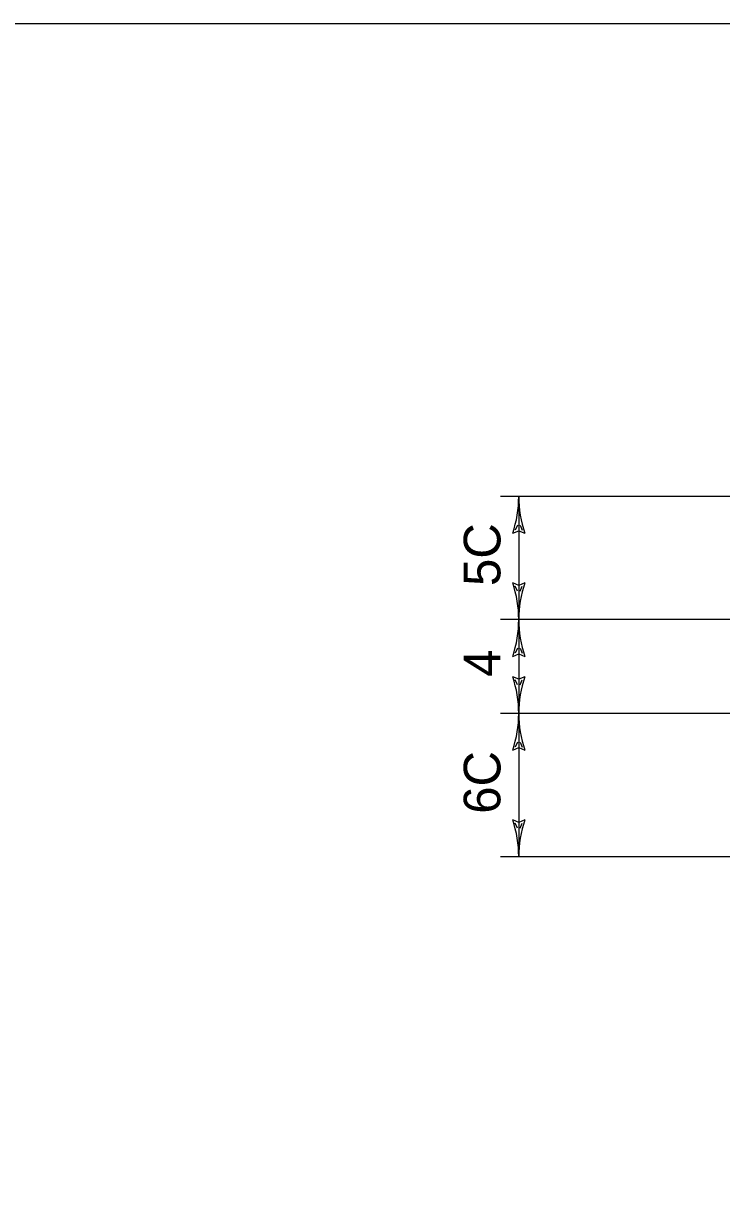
# Model space of a CAD drawing. Extents: x 0 to 32, y 0 to 21.
# Drawn here: x 10.712 to 13.375, y 16.534 to 21 of the extents above; entities that cross this region are included whole.
import ezdxf

# ---------------------------------------------------------------- set-up
doc = ezdxf.new("R2010")
doc.units = 0
doc.layers.add('Level 1', color=7, linetype='Continuous')

msp = doc.modelspace()

# ---------------------------------------------------------------- linework, layer by layer
at = {"layer": 'Level 1'}
for p, q in [((0, 21), (32, 21)), ((13.676, 19.1943), (12.5312, 19.1943)), ((12.6012, 19.1943), (12.6012, 18.7247)), ((12.5963, 19.0852), (12.5881, 19.066)), ((12.6062, 19.0852), (12.6144, 19.066)), ((12.5781, 19.0543), (12.6012, 19.0642)), ((12.6012, 19.0642), (12.6243, 19.0543)), ((12.6012, 18.8548), (12.5781, 18.8647)), ((12.5963, 18.8338), (12.5881, 18.853)), ((12.6243, 18.8647), (12.6012, 18.8548)), ((12.6062, 18.8338), (12.6144, 18.853)), ((13.6817, 18.7247), (12.5312, 18.7247)), ((12.6012, 18.7247), (12.6012, 18.3669)), ((12.5781, 18.5847), (12.6012, 18.5945)), ((12.5963, 18.6156), (12.5881, 18.5963)), ((12.6012, 18.5945), (12.6243, 18.5847)), ((12.6062, 18.6156), (12.6144, 18.5963)), ((12.6012, 18.4971), (12.5781, 18.5069)), ((12.5963, 18.476), (12.5881, 18.4953)), ((12.6243, 18.5069), (12.6012, 18.4971)), ((12.6062, 18.476), (12.6144, 18.4953)), ((14.0304, 18.3669), (12.5312, 18.3669)), ((12.6012, 18.3669), (12.6012, 17.8202)), ((12.5781, 18.2269), (12.6012, 18.2368)), ((12.5963, 18.2578), (12.5881, 18.2386)), ((12.6012, 18.2368), (12.6243, 18.2269)), ((12.6062, 18.2578), (12.6144, 18.2386)), ((12.6012, 17.9504), (12.5781, 17.9602)), ((12.6243, 17.9602), (12.6012, 17.9504)), ((12.5963, 17.9293), (12.5881, 17.9485)), ((12.6062, 17.9293), (12.6144, 17.9485)), ((14.0304, 17.8202), (12.5312, 17.8202))]:
    msp.add_line(p, q, dxfattribs=at)
msp.add_lwpolyline([(0, 21), (32, 21), (32, 0), (0, 0)], close=True, dxfattribs=at)
for centre, start, end in [((12.1513, 19.1967), 341.5596, 359.7016), ((13.0512, 19.1967), 180.2984, 198.4404), ((12.1513, 18.7224), 0.2984, 18.4404), ((13.0512, 18.7224), 161.5596, 179.7016), ((12.1513, 18.727), 341.5596, 359.7016), ((13.0512, 18.727), 180.2984, 198.4404), ((12.1513, 18.3646), 0.2984, 18.4404), ((13.0512, 18.3646), 161.5596, 179.7016), ((12.1513, 18.3693), 341.5596, 359.7016), ((13.0512, 18.3693), 180.2984, 198.4404), ((12.1513, 17.8179), 0.2984, 18.4404), ((13.0512, 17.8179), 161.5596, 179.7016)]:
    msp.add_arc(centre, 0.45, start, end, dxfattribs=at)

# ---------------------------------------------------------------- texts
for s, p in [('5C', (12.5311, 18.8531)), ('4', (12.5312, 18.5061)), ('6C', (12.5311, 17.9839))]:
    msp.add_text(s, height=0.14, rotation=89.9128, dxfattribs=at).set_placement(p)

doc.saveas('drawing.dxf')
